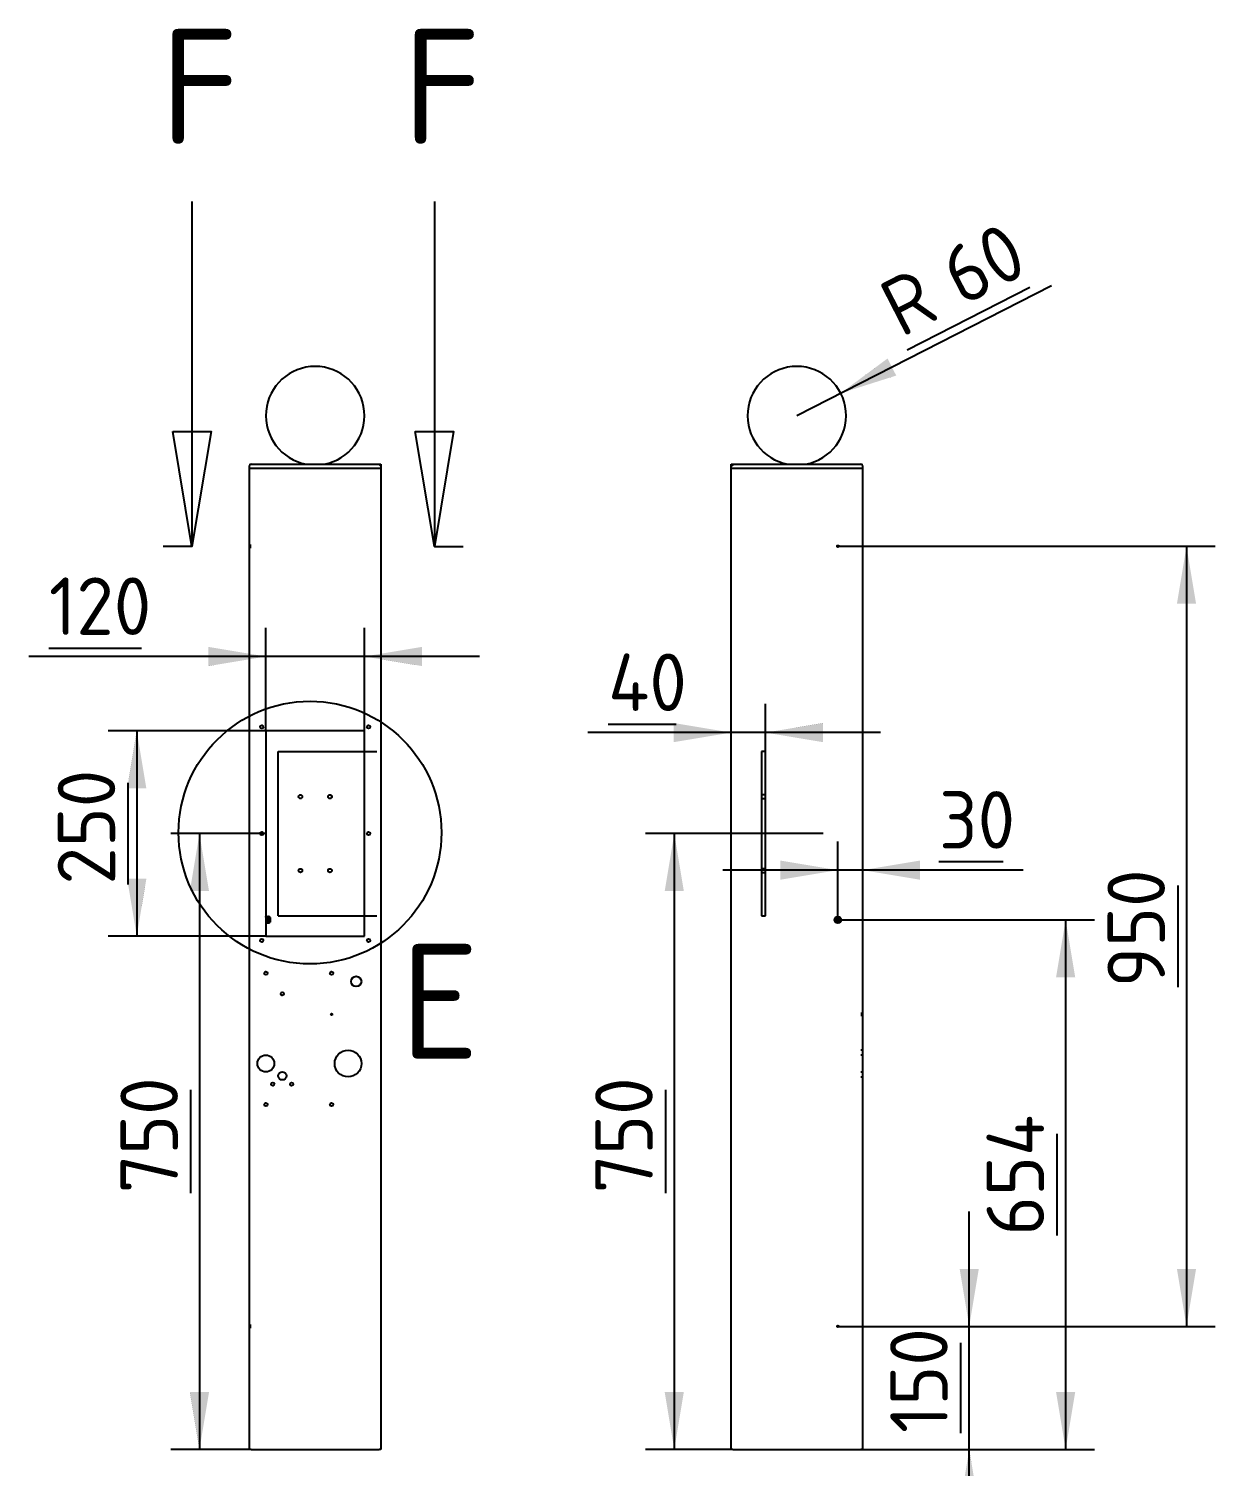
# Model space of a CAD drawing. Header units: millimetres. Extents: x 28 to 832, y 30 to 567.
# Drawn here: x 159.1 to 231.3, y 227.6 to 315.1 of the extents above; entities that cross this region are included whole.
import ezdxf
from ezdxf.enums import TextEntityAlignment as Align
from ezdxf.lldxf.tags import DXFTag

# ---------------------------------------------------------------- set-up
doc = ezdxf.new("R2010")
doc.units = ezdxf.units.MM
for name, color, linetype in [('Default', 7, 'Continuous'), ('M8-BOLZEN', 7, 'Continuous'), ('PFAHL', 7, 'Continuous')]:
    doc.layers.add(name, color=color, linetype=linetype)
doc.styles.add('SEACAD_seiso_ttf', font='seiso.ttf', dxfattribs={"height": 0.2})
tags = doc.linetypes.add('CENTER2', pattern=[1.125, 0.75, -0.125, 0.125, -0.125]).pattern_tags.tags
tags[10:11] = [DXFTag(74, 4), DXFTag(75, 0), DXFTag(340, '0'), DXFTag(46, 0.0), DXFTag(50, 0.0), DXFTag(44, 0.0), DXFTag(45, 0.0)]
tags[8:9] = [DXFTag(74, 4), DXFTag(75, 0), DXFTag(340, '0'), DXFTag(46, 0.0), DXFTag(50, 0.0), DXFTag(44, 0.0), DXFTag(45, 0.0)]
tags[6:7] = [DXFTag(74, 4), DXFTag(75, 0), DXFTag(340, '0'), DXFTag(46, 0.0), DXFTag(50, 0.0), DXFTag(44, 0.0), DXFTag(45, 0.0)]
tags[4:5] = [DXFTag(74, 4), DXFTag(75, 0), DXFTag(340, '0'), DXFTag(46, 0.0), DXFTag(50, 0.0), DXFTag(44, 0.0), DXFTag(45, 0.0)]
tags = doc.linetypes.add('HIDDEN2', pattern=[0.1875, 0.125, -0.0625]).pattern_tags.tags
tags[6:7] = [DXFTag(74, 4), DXFTag(75, 0), DXFTag(340, '0'), DXFTag(46, 0.0), DXFTag(50, 0.0), DXFTag(44, 0.0), DXFTag(45, 0.0)]
tags[4:5] = [DXFTag(74, 4), DXFTag(75, 0), DXFTag(340, '0'), DXFTag(46, 0.0), DXFTag(50, 0.0), DXFTag(44, 0.0), DXFTag(45, 0.0)]

# ---------------------------------------------------------------- blocks, each defined once
blk = doc.blocks.new('SEANNOT_GROUP29')
at = {"layer": 'Default', "color": 7, "linetype": 'CENTER2', "ltscale": 25.4}
blk.add_line((207.466, 266.112), (200.216, 266.112), dxfattribs=at)
blk = doc.blocks.new('SE43')
at = {"layer": 'M8-BOLZEN', "color": 7, "linetype": 'HIDDEN2', "ltscale": 25.4}
blk.add_line((208.515, 260.943), (208.541, 260.957), dxfattribs=at)
for radius in [0.2, 0.17, 0.165, 0.15]:
    blk.add_circle((208.366, 260.862), radius, dxfattribs=at)
blk.add_arc((208.366, 260.862), 0.2, 159.60003, 174.01297, dxfattribs=at)
for points, knots in [([(208.531, 260.823), (208.528, 260.805), (208.521, 260.786), (208.512, 260.77), (208.503, 260.753), (208.491, 260.738), (208.477, 260.725), (208.463, 260.712), (208.446, 260.701), (208.427, 260.693), (208.409, 260.685), (208.389, 260.68), (208.37, 260.679), (208.35, 260.677), (208.329, 260.679), (208.31, 260.684), (208.29, 260.689), (208.27, 260.698), (208.252, 260.709), (208.235, 260.721), (208.219, 260.736), (208.206, 260.753), (208.194, 260.769), (208.184, 260.788), (208.177, 260.808), (208.17, 260.829), (208.166, 260.852), (208.166, 260.874), (208.166, 260.877), (208.166, 260.88), (208.167, 260.883)], [0, 0, 0, 0, 0.101566, 0.101566, 0.101566, 0.203855, 0.203855, 0.203855, 0.310811, 0.310811, 0.310811, 0.417741, 0.417741, 0.417741, 0.525279, 0.525279, 0.525279, 0.63859, 0.63859, 0.63859, 0.751863, 0.751863, 0.751863, 0.864891, 0.864891, 0.864891, 0.984271, 0.984271, 0.984271, 1, 1, 1, 1]), ([(208.178, 260.931), (208.187, 260.952), (208.199, 260.971), (208.214, 260.987), (208.229, 261.004), (208.247, 261.017), (208.267, 261.028), (208.286, 261.038), (208.307, 261.045), (208.328, 261.048), (208.35, 261.051), (208.372, 261.051), (208.393, 261.046), (208.414, 261.042), (208.434, 261.034), (208.452, 261.023), (208.469, 261.012), (208.485, 260.999), (208.498, 260.983), (208.511, 260.967), (208.522, 260.949), (208.528, 260.929), (208.535, 260.91), (208.538, 260.89), (208.538, 260.87), (208.538, 260.854), (208.536, 260.838), (208.531, 260.823)], [0, 0, 0, 0, 0.11986, 0.11986, 0.11986, 0.238946, 0.238946, 0.238946, 0.355952, 0.355952, 0.355952, 0.473107, 0.473107, 0.473107, 0.586318, 0.586318, 0.586318, 0.696936, 0.696936, 0.696936, 0.807669, 0.807669, 0.807669, 0.914845, 0.914845, 0.914845, 1, 1, 1, 1]), ([(208.561, 260.831), (208.558, 260.813), (208.552, 260.796), (208.544, 260.78), (208.534, 260.76), (208.521, 260.741), (208.505, 260.725), (208.489, 260.71), (208.471, 260.698), (208.451, 260.688), (208.431, 260.679), (208.41, 260.674), (208.388, 260.672), (208.367, 260.669), (208.344, 260.671), (208.323, 260.677), (208.303, 260.682), (208.283, 260.691), (208.265, 260.703), (208.248, 260.714), (208.232, 260.729), (208.219, 260.746), (208.207, 260.763), (208.197, 260.782), (208.19, 260.803), (208.184, 260.822), (208.182, 260.843), (208.183, 260.864), (208.183, 260.885), (208.188, 260.905), (208.195, 260.924), (208.203, 260.943), (208.214, 260.961), (208.228, 260.977), (208.241, 260.992), (208.257, 261.005), (208.275, 261.015), (208.292, 261.024), (208.311, 261.031), (208.331, 261.034), (208.351, 261.038), (208.371, 261.038), (208.391, 261.034), (208.41, 261.031), (208.429, 261.024), (208.446, 261.015), (208.463, 261.005), (208.479, 260.992), (208.491, 260.978), (208.5, 260.967), (208.508, 260.955), (208.515, 260.943)], [0.0719775, 0.0719775, 0.0719775, 0.0719775, 0.1204386, 0.1204386, 0.1204386, 0.1807408, 0.1807408, 0.1807408, 0.239513, 0.239513, 0.239513, 0.2981509, 0.2981509, 0.2981509, 0.3568582, 0.3568582, 0.3568582, 0.4141729, 0.4141729, 0.4141729, 0.4712241, 0.4712241, 0.4712241, 0.5283327, 0.5283327, 0.5283327, 0.5841847, 0.5841847, 0.5841847, 0.6396453, 0.6396453, 0.6396453, 0.6951524, 0.6951524, 0.6951524, 0.7495378, 0.7495378, 0.7495378, 0.8034051, 0.8034051, 0.8034051, 0.8573094, 0.8573094, 0.8573094, 0.9102253, 0.9102253, 0.9102253, 0.962498, 0.962498, 0.962498, 1, 1, 1, 1])]:
    blk.add_open_spline(points, degree=3, knots=knots, dxfattribs=at)
at = {"layer": 'PFAHL', "color": 7, "linetype": 'Continuous', "ltscale": 25.4}
for p, q in [((201.866, 228.612), (201.866, 288.612)), ((201.866, 288.612), (209.766, 288.612)), ((201.866, 288.612), (201.966, 288.512)), ((209.866, 288.512), (209.866, 228.612)), ((201.966, 228.612), (201.866, 228.612)), ((201.966, 228.612), (209.766, 228.612)), ((209.866, 228.612), (209.766, 228.612))]:
    blk.add_line(p, q, dxfattribs=at)
at = {"layer": 'PFAHL', "color": 7, "linetype": 'HIDDEN2', "ltscale": 25.4}
for p, q in [((201.866, 288.362), (209.866, 288.362)), ((203.966, 271.112), (203.716, 271.112)), ((203.716, 271.112), (203.716, 261.112)), ((203.966, 261.112), (203.966, 271.112)), ((203.966, 268.474), (203.716, 268.474)), ((203.716, 268.249), (203.966, 268.249)), ((203.966, 263.974), (203.716, 263.974)), ((203.716, 263.749), (203.966, 263.749)), ((203.716, 261.112), (203.966, 261.112)), ((209.866, 255.162), (209.766, 255.162)), ((209.766, 255.062), (209.866, 255.062)), ((209.866, 252.924), (209.766, 252.924)), ((209.866, 252.624), (209.766, 252.624)), ((209.766, 251.599), (209.866, 251.599)), ((209.766, 251.299), (209.866, 251.299))]:
    blk.add_line(p, q, dxfattribs=at)
at = {"layer": 'PFAHL', "color": 7, "linetype": 'Continuous', "ltscale": 25.4}
for centre in [(208.366, 283.612), (208.366, 236.112)]:
    blk.add_circle(centre, 0.05, dxfattribs=at)
at = {"layer": 'PFAHL', "color": 7, "linetype": 'HIDDEN2', "ltscale": 25.4}
blk.add_circle((208.366, 260.862), 0.05, dxfattribs=at)
at = {"layer": 'PFAHL', "color": 7, "linetype": 'Continuous', "ltscale": 25.4}
for centre, radius, start, end in [((205.866, 291.562), 3, 280.47531, 259.52469), ((209.766, 288.512), 0.1, 0, 90)]:
    blk.add_arc(centre, radius, start, end, dxfattribs=at)
blk = doc.blocks.new('SE44')
at = {"layer": 'M8-BOLZEN', "color": 7, "linetype": 'Continuous', "ltscale": 25.4}
for p, q in [((173.545, 261.062), (173.543, 261.062)), ((173.575, 261.031), (173.545, 261.061)), ((173.604, 261.061), (173.574, 261.031)), ((173.607, 261.062), (173.605, 261.062)), ((173.638, 261.031), (173.608, 261.061)), ((173.667, 261.061), (173.637, 261.031)), ((173.67, 261.062), (173.667, 261.062)), ((173.7, 261.031), (173.67, 261.061)), ((173.729, 261.061), (173.699, 261.031)), ((173.732, 261.062), (173.73, 261.062)), ((173.763, 261.031), (173.733, 261.061)), ((173.743, 260.91), (173.743, 260.957)), ((173.773, 260.943), (173.743, 260.957)), ((173.766, 261.036), (173.762, 261.031)), ((173.793, 261.012), (173.769, 261.036)), ((173.793, 261.012), (173.793, 260.712)), ((173.543, 260.692), (173.573, 260.662)), ((173.573, 260.662), (173.576, 260.662)), ((173.576, 260.662), (173.606, 260.692)), ((173.605, 260.692), (173.635, 260.662)), ((173.636, 260.662), (173.638, 260.662)), ((173.639, 260.662), (173.669, 260.692)), ((173.668, 260.692), (173.698, 260.662)), ((173.698, 260.662), (173.701, 260.662)), ((173.701, 260.662), (173.731, 260.692)), ((173.73, 260.692), (173.751, 260.672)), ((173.753, 260.672), (173.793, 260.712))]:
    blk.add_line(p, q, dxfattribs=at)
for points, weights, knots in [([(173.573, 260.662), (173.573, 260.662), (173.573, 260.662), (173.568, 260.67), (173.562, 260.773), (173.557, 260.877), (173.552, 260.973), (173.547, 261.062), (173.542, 261.062)], [0.98405183602, 0.991484692563, 1, 0.866025403784, 1, 0.866025403784, 1, 0.874540711222, 0.98405183602], [0.18820822, 0.18820822, 0.18820822, 0.18894359, 0.18894359, 0.20051344, 0.20051344, 0.2120833, 0.2120833, 0.22291779, 0.22291779, 0.22291779]), ([(173.576, 260.662), (173.576, 260.662), (173.575, 260.662), (173.57, 260.67), (173.565, 260.773), (173.56, 260.877), (173.554, 260.973), (173.55, 261.062), (173.545, 261.062)], [0.98405183602, 0.991484692563, 1, 0.866025403784, 1, 0.866025403784, 1, 0.874540711222, 0.98405183602], [0.18541643, 0.18541643, 0.18541643, 0.18615181, 0.18615181, 0.19772184, 0.19772184, 0.20929187, 0.20929187, 0.22012652, 0.22012652, 0.22012652]), ([(173.605, 260.692), (173.605, 260.692), (173.605, 260.692), (173.6, 260.698), (173.595, 260.786), (173.59, 260.874), (173.584, 260.956), (173.58, 261.027), (173.575, 261.031)], [0.998260725809, 0.999124643545, 1, 0.866025403784, 1, 0.866025403784, 1, 0.881743531961, 0.97225189887], [0.18006914, 0.18006914, 0.18006914, 0.18014229, 0.18014229, 0.19133881, 0.19133881, 0.20253533, 0.20253533, 0.21241825, 0.21241825, 0.21241825]), ([(173.636, 260.662), (173.636, 260.662), (173.635, 260.662), (173.63, 260.67), (173.625, 260.773), (173.62, 260.877), (173.614, 260.973), (173.61, 261.062), (173.605, 261.062)], [0.98405183602, 0.991484692563, 1, 0.866025403784, 1, 0.866025403784, 1, 0.874540711222, 0.98405183602], [0.11878907, 0.11878907, 0.11878907, 0.11952444, 0.11952444, 0.1310943, 0.1310943, 0.14266416, 0.14266416, 0.15349864, 0.15349864, 0.15349864]), ([(173.638, 260.662), (173.638, 260.662), (173.638, 260.662), (173.633, 260.67), (173.627, 260.773), (173.622, 260.877), (173.617, 260.973), (173.612, 261.062), (173.607, 261.062)], [0.98405183602, 0.991484692563, 1, 0.866025403784, 1, 0.866025403784, 1, 0.874540711222, 0.98405183602], [0.11599624, 0.11599624, 0.11599624, 0.11673163, 0.11673163, 0.12830166, 0.12830166, 0.13987169, 0.13987169, 0.15070634, 0.15070634, 0.15070634]), ([(173.668, 260.692), (173.668, 260.692), (173.668, 260.692), (173.663, 260.698), (173.657, 260.786), (173.652, 260.874), (173.647, 260.956), (173.642, 261.027), (173.638, 261.031)], [0.997456652966, 0.998716021152, 1, 0.866025403784, 1, 0.866025403784, 1, 0.881360770665, 0.972839983704], [0.11285589, 0.11285589, 0.11285589, 0.11296319, 0.11296319, 0.12415971, 0.12415971, 0.13535623, 0.13535623, 0.14527114, 0.14527114, 0.14527114]), ([(173.698, 260.662), (173.698, 260.662), (173.698, 260.662), (173.693, 260.67), (173.687, 260.773), (173.682, 260.877), (173.677, 260.973), (173.672, 261.062), (173.667, 261.062)], [0.98405183602, 0.991484692563, 1, 0.866025403784, 1, 0.866025403784, 1, 0.874540711222, 0.98405183602], [0.04936992, 0.04936992, 0.04936992, 0.05010529, 0.05010529, 0.06167515, 0.06167515, 0.07324501, 0.07324501, 0.0840795, 0.0840795, 0.0840795]), ([(173.701, 260.662), (173.701, 260.662), (173.7, 260.662), (173.695, 260.67), (173.69, 260.773), (173.685, 260.877), (173.679, 260.973), (173.675, 261.062), (173.67, 261.062)], [0.98405183602, 0.991484692563, 1, 0.866025403784, 1, 0.866025403784, 1, 0.874540711222, 0.98405183602], [0.04657606, 0.04657606, 0.04657606, 0.04731144, 0.04731144, 0.05888147, 0.05888147, 0.0704515, 0.0704515, 0.08128615, 0.08128615, 0.08128615]), ([(173.73, 260.692), (173.73, 260.692), (173.73, 260.692), (173.725, 260.698), (173.72, 260.786), (173.715, 260.874), (173.709, 260.956), (173.705, 261.027), (173.7, 261.031)], [0.998130003236, 0.999058383636, 1, 0.866025403784, 1, 0.866025403784, 1, 0.881795112288, 0.9721729839], [0.0457054, 0.0457054, 0.0457054, 0.04578409, 0.04578409, 0.05698061, 0.05698061, 0.06817713, 0.06817713, 0.07805574, 0.07805574, 0.07805574]), ([(173.743, 260.91), (173.741, 260.944), (173.739, 260.973), (173.735, 261.062), (173.73, 261.062)], [0.940695071523, 0.955697965493, 1, 0.874540711222, 0.98405183602], [0, 0, 0, 0.00382586, 0.00382586, 0.01466035, 0.01466035, 0.01466035]), ([(173.743, 260.957), (173.742, 260.965), (173.742, 260.973), (173.737, 261.062), (173.732, 261.062)], [0.97824473069, 0.988057877858, 1, 0.874540711222, 0.98405183602], [0, 0, 0, 0.00103132, 0.00103132, 0.01186597, 0.01186597, 0.01186597]), ([(173.773, 260.945), (173.772, 260.951), (173.772, 260.956), (173.768, 261.025), (173.763, 261.031)], [0.980731263559, 0.989550631777, 1, 0.884721847991, 0.967825369911], [0.00012475, 0.00012475, 0.00012475, 0.00099803, 0.00099803, 0.01063204, 0.01063204, 0.01063204])]:
    blk.add_rational_spline(points, weights, degree=2, knots=knots, dxfattribs=at)
for points, knots in [([(173.743, 260.91), (173.743, 260.889), (173.744, 260.866), (173.745, 260.844), (173.745, 260.822), (173.746, 260.8), (173.746, 260.78), (173.747, 260.76), (173.747, 260.741), (173.748, 260.725), (173.748, 260.71), (173.749, 260.698), (173.75, 260.688), (173.75, 260.679), (173.751, 260.674), (173.751, 260.672), (173.751, 260.671), (173.752, 260.671), (173.752, 260.671)], [0, 0, 0, 0, 0.0602193, 0.0602193, 0.0602193, 0.1204386, 0.1204386, 0.1204386, 0.1807408, 0.1807408, 0.1807408, 0.239513, 0.239513, 0.239513, 0.2981509, 0.2981509, 0.2981509, 0.3185988, 0.3185988, 0.3185988, 0.3185988]), ([(173.767, 261.037), (173.768, 261.037), (173.768, 261.036), (173.768, 261.034), (173.769, 261.031), (173.769, 261.024), (173.77, 261.015), (173.77, 261.005), (173.771, 260.992), (173.772, 260.978), (173.772, 260.967), (173.772, 260.955), (173.773, 260.943)], [0.834451, 0.834451, 0.834451, 0.834451, 0.8573094, 0.8573094, 0.8573094, 0.9102253, 0.9102253, 0.9102253, 0.962498, 0.962498, 0.962498, 1, 1, 1, 1])]:
    blk.add_open_spline(points, degree=3, knots=knots, dxfattribs=at)
at = {"layer": 'PFAHL', "color": 7, "linetype": 'Continuous', "ltscale": 25.4}
for p, q in [((172.543, 228.612), (172.543, 288.512)), ((172.643, 288.612), (180.543, 288.612)), ((180.543, 288.612), (180.443, 288.512)), ((180.543, 288.612), (180.543, 228.612)), ((179.543, 272.362), (173.543, 272.362)), ((173.543, 272.362), (173.543, 259.862)), ((179.543, 259.862), (179.543, 272.362)), ((174.293, 271.112), (179.543, 271.112)), ((174.293, 261.112), (174.293, 271.112)), ((174.293, 261.112), (179.543, 261.112)), ((173.543, 259.862), (179.543, 259.862)), ((172.643, 228.612), (172.543, 228.612)), ((172.643, 228.612), (180.443, 228.612)), ((180.543, 228.612), (180.443, 228.612))]:
    blk.add_line(p, q, dxfattribs=at)
at = {"layer": 'PFAHL', "color": 7, "linetype": 'HIDDEN2', "ltscale": 25.4}
for p, q in [((172.543, 288.362), (180.543, 288.362)), ((172.643, 283.662), (172.543, 283.662)), ((172.543, 283.562), (172.643, 283.562)), ((179.543, 271.112), (180.293, 271.112)), ((179.543, 261.112), (180.293, 261.112)), ((172.643, 236.162), (172.543, 236.162)), ((172.543, 236.062), (172.643, 236.062))]:
    blk.add_line(p, q, dxfattribs=at)
at = {"layer": 'PFAHL', "color": 7, "linetype": 'Continuous', "ltscale": 25.4}
for centre, radius in [((173.293, 272.612), 0.1), ((179.793, 272.612), 0.1), ((175.643, 268.362), 0.113), ((177.443, 268.362), 0.113), ((173.293, 266.112), 0.1), ((179.793, 266.112), 0.1), ((175.643, 263.862), 0.113), ((177.443, 263.862), 0.113), ((173.293, 259.612), 0.1), ((179.793, 259.612), 0.1), ((179.043, 257.112), 0.312), ((177.543, 255.112), 0.05), ((173.543, 252.112), 0.512), ((178.543, 252.112), 0.813)]:
    blk.add_circle(centre, radius, dxfattribs=at)
at = {"layer": 'PFAHL', "color": 7, "linetype": 'HIDDEN2', "ltscale": 25.4}
for centre, radius in [((173.543, 257.612), 0.1), ((177.543, 257.612), 0.1), ((174.543, 256.362), 0.1), ((174.543, 251.362), 0.25), ((173.961, 250.862), 0.1), ((175.111, 250.862), 0.1), ((173.543, 249.612), 0.1), ((177.543, 249.612), 0.1)]:
    blk.add_circle(centre, radius, dxfattribs=at)
at = {"layer": 'PFAHL', "color": 7, "linetype": 'Continuous', "ltscale": 25.4}
for centre, radius, start, end in [((176.543, 291.562), 3, 280.47531, 259.52469), ((172.643, 288.512), 0.1, 90, 180)]:
    blk.add_arc(centre, radius, start, end, dxfattribs=at)
blk = doc.blocks.new('SE47')
at = {"color": 7, "linetype": 'Continuous', "ltscale": 25.4, "style": 'SEACAD_seiso_ttf'}
blk.add_text('E', height=7, dxfattribs=at).set_placement((181.737, 259.388), align=Align.TOP_LEFT)
blk = doc.blocks.new('SE46')
at = {"color": 7, "linetype": 'CENTER2', "ltscale": 25.4}
blk.add_circle((176.228, 266.175), 7.998, dxfattribs=at)
blk.add_blockref('SE47', (0, 0))
blk = doc.blocks.new('GDimGGroup102')
at = {"layer": 'Default', "linetype": 'Continuous', "ltscale": 25.4}
blk.add_hatch(color=136, dxfattribs=at).paths.add_polyline_path([(211.387, 295.041), (208.536, 292.928), (211.918, 294.003)])
at = {"layer": 'Default', "color": 7, "linetype": 'Continuous', "ltscale": 25.4}
for p, q in [((205.866, 291.562), (221.37, 299.494)), ((212.58, 295.577), (220.044, 299.396))]:
    blk.add_line(p, q, dxfattribs=at)
at = {"layer": 'Default', "color": 136, "linetype": 'Continuous', "lineweight": 20, "ltscale": 25.4, "const_width": 0.00025}
blk.add_lwpolyline([(211.387, 295.041), (208.536, 292.928), (211.918, 294.003), (211.387, 295.041)], close=True, dxfattribs=at)
at = {"layer": 'Default', "color": 7, "linetype": 'Continuous', "ltscale": 25.4, "style": 'SEACAD_seiso_ttf'}
for s, p in [('60', (214.334, 301.3)), ('R', (210.624, 299.402))]:
    blk.add_text(s, height=3.5, rotation=27.09369, dxfattribs=at).set_placement(p, align=Align.TOP_LEFT)
blk = doc.blocks.new('GDimGGroup103')
at = {"layer": 'Default', "linetype": 'Continuous', "ltscale": 25.4}
for points in [[(170.043, 277.482), (170.043, 276.315), (173.543, 276.898)], [(183.043, 277.482), (179.543, 276.898), (183.043, 276.315)]]:
    blk.add_hatch(color=136, dxfattribs=at).paths.add_polyline_path(points)
at = {"layer": 'Default', "color": 7, "linetype": 'Continuous', "ltscale": 25.4}
for p, q in [((173.543, 272.362), (173.543, 278.648)), ((179.543, 272.362), (179.543, 278.648)), ((186.543, 276.898), (159.105, 276.898)), ((160.33, 277.415), (165.978, 277.415))]:
    blk.add_line(p, q, dxfattribs=at)
at = {"layer": 'Default', "color": 136, "linetype": 'Continuous', "lineweight": 20, "ltscale": 25.4, "const_width": 0.00025}
for points in [[(170.043, 277.482), (173.543, 276.898), (170.043, 276.315), (170.043, 277.482)], [(183.043, 277.482), (179.543, 276.898), (183.043, 276.315), (183.043, 277.482)]]:
    blk.add_lwpolyline(points, close=True, dxfattribs=at)
at = {"layer": 'Default', "color": 7, "linetype": 'Continuous', "ltscale": 25.4, "style": 'SEACAD_seiso_ttf'}
blk.add_text('120', height=3.5, dxfattribs=at).set_placement((160.33, 281.711), align=Align.TOP_LEFT)
blk = doc.blocks.new('GDimGGroup104')
at = {"layer": 'Default', "linetype": 'Continuous', "ltscale": 25.4}
for points in [[(165.097, 268.862), (166.264, 268.862), (165.68, 272.362)], [(165.097, 263.362), (165.68, 259.862), (166.264, 263.362)]]:
    blk.add_hatch(color=136, dxfattribs=at).paths.add_polyline_path(points)
at = {"layer": 'Default', "color": 7, "linetype": 'Continuous', "ltscale": 25.4}
for p, q in [((173.543, 272.362), (163.93, 272.362)), ((165.68, 272.362), (165.68, 259.862)), ((165.163, 263.009), (165.163, 269.214)), ((173.543, 259.862), (163.93, 259.862))]:
    blk.add_line(p, q, dxfattribs=at)
at = {"layer": 'Default', "color": 136, "linetype": 'Continuous', "lineweight": 20, "ltscale": 25.4, "const_width": 0.00025}
for points in [[(165.097, 268.862), (165.68, 272.362), (166.264, 268.862), (165.097, 268.862)], [(165.097, 263.362), (165.68, 259.862), (166.264, 263.362), (165.097, 263.362)]]:
    blk.add_lwpolyline(points, close=True, dxfattribs=at)
at = {"layer": 'Default', "color": 7, "linetype": 'Continuous', "ltscale": 25.4, "style": 'SEACAD_seiso_ttf'}
blk.add_text('250', height=3.5, rotation=90, dxfattribs=at).set_placement((160.868, 263.009), align=Align.TOP_LEFT)
blk = doc.blocks.new('SE50')
at = {"color": 7, "linetype": 'Continuous', "ltscale": 25.4, "style": 'SEACAD_seiso_ttf'}
blk.add_text('F', height=7, dxfattribs=at).set_placement((181.893, 315.097), align=Align.TOP_LEFT)
blk = doc.blocks.new('SE51')
at = {"color": 7, "linetype": 'Continuous', "ltscale": 25.4, "style": 'SEACAD_seiso_ttf'}
blk.add_text('F', height=7, dxfattribs=at).set_placement((167.132, 315.097), align=Align.TOP_LEFT)
blk = doc.blocks.new('SE52')
at = {"color": 7, "linetype": 'Continuous', "ltscale": 25.4}
for points in [[(183.802, 304.597), (183.802, 283.597)], [(182.636, 290.597), (184.969, 290.597), (183.802, 283.597), (182.636, 290.597)]]:
    blk.add_lwpolyline(points, dxfattribs=at)
blk = doc.blocks.new('SE53')
at = {"color": 7, "linetype": 'Continuous', "ltscale": 25.4}
for points in [[(169.041, 304.597), (169.041, 283.597)], [(167.874, 290.597), (170.208, 290.597), (169.041, 283.597), (167.874, 290.597)]]:
    blk.add_lwpolyline(points, dxfattribs=at)
blk = doc.blocks.new('SE49')
at = {"layer": 'Default', "color": 7, "linetype": 'CENTER2', "ltscale": 25.4}
for p, q in [((169.041, 283.597), (167.291, 283.597)), ((183.802, 283.597), (185.552, 283.597))]:
    blk.add_line(p, q, dxfattribs=at)
at = {"layer": 'Default', "color": 7, "linetype": 'CENTER2', "ltscale": 25.4, "const_width": 0.0005}
blk.add_lwpolyline([(183.802, 283.597), (169.041, 283.597)], dxfattribs=at)
at = {"layer": 'Default'}
for name in ['SE51', 'SE50', 'SE53', 'SE52']:
    blk.add_blockref(name, (0, 0), dxfattribs=at)
blk = doc.blocks.new('GDimGGroup107')
at = {"layer": 'Default', "linetype": 'Continuous', "ltscale": 25.4}
for points in [[(198.366, 272.848), (198.366, 271.682), (201.866, 272.265)], [(207.466, 272.848), (203.966, 272.265), (207.466, 271.682)]]:
    blk.add_hatch(color=136, dxfattribs=at).paths.add_polyline_path(points)
at = {"layer": 'Default', "color": 7, "linetype": 'Continuous', "ltscale": 25.4}
for p, q in [((203.966, 271.112), (203.966, 274.015)), ((210.966, 272.265), (193.152, 272.265)), ((194.377, 272.782), (198.513, 272.782))]:
    blk.add_line(p, q, dxfattribs=at)
at = {"layer": 'Default', "color": 136, "linetype": 'Continuous', "lineweight": 20, "ltscale": 25.4, "const_width": 0.00025}
for points in [[(198.366, 272.848), (201.866, 272.265), (198.366, 271.682), (198.366, 272.848)], [(207.466, 272.848), (203.966, 272.265), (207.466, 271.682), (207.466, 272.848)]]:
    blk.add_lwpolyline(points, close=True, dxfattribs=at)
at = {"layer": 'Default', "color": 7, "linetype": 'Continuous', "ltscale": 25.4, "style": 'SEACAD_seiso_ttf'}
blk.add_text('40', height=3.5, dxfattribs=at).set_placement((194.377, 277.077), align=Align.TOP_LEFT)
blk = doc.blocks.new('GDimGGroup108')
at = {"layer": 'Default', "linetype": 'Continuous', "ltscale": 25.4}
for points in [[(197.821, 262.612), (198.988, 262.612), (198.404, 266.112)], [(197.821, 232.112), (198.404, 228.612), (198.988, 232.112)]]:
    blk.add_hatch(color=136, dxfattribs=at).paths.add_polyline_path(points)
at = {"layer": 'Default', "color": 7, "linetype": 'Continuous', "ltscale": 25.4}
for p, q in [((203.716, 266.112), (196.654, 266.112)), ((198.404, 266.112), (198.404, 228.612)), ((197.887, 244.22), (197.887, 250.504)), ((201.966, 228.612), (196.654, 228.612))]:
    blk.add_line(p, q, dxfattribs=at)
at = {"layer": 'Default', "color": 136, "linetype": 'Continuous', "lineweight": 20, "ltscale": 25.4, "const_width": 0.00025}
for points in [[(197.821, 262.612), (198.404, 266.112), (198.988, 262.612), (197.821, 262.612)], [(197.821, 232.112), (198.404, 228.612), (198.988, 232.112), (197.821, 232.112)]]:
    blk.add_lwpolyline(points, close=True, dxfattribs=at)
at = {"layer": 'Default', "color": 7, "linetype": 'Continuous', "ltscale": 25.4, "style": 'SEACAD_seiso_ttf'}
blk.add_text('750', height=3.5, rotation=90, dxfattribs=at).set_placement((193.592, 244.22), align=Align.TOP_LEFT)
blk = doc.blocks.new('GDimGGroup109')
at = {"layer": 'Default', "linetype": 'Continuous', "ltscale": 25.4}
for points in [[(168.914, 262.612), (170.081, 262.612), (169.497, 266.112)], [(168.914, 232.112), (169.497, 228.612), (170.081, 232.112)]]:
    blk.add_hatch(color=136, dxfattribs=at).paths.add_polyline_path(points)
at = {"layer": 'Default', "color": 7, "linetype": 'Continuous', "ltscale": 25.4}
for p, q in [((173.543, 266.112), (167.747, 266.112)), ((169.497, 266.112), (169.497, 228.612)), ((168.98, 244.22), (168.98, 250.504)), ((172.643, 228.612), (167.747, 228.612))]:
    blk.add_line(p, q, dxfattribs=at)
at = {"layer": 'Default', "color": 136, "linetype": 'Continuous', "lineweight": 20, "ltscale": 25.4, "const_width": 0.00025}
for points in [[(168.914, 262.612), (169.497, 266.112), (170.081, 262.612), (168.914, 262.612)], [(168.914, 232.112), (169.497, 228.612), (170.081, 232.112), (168.914, 232.112)]]:
    blk.add_lwpolyline(points, close=True, dxfattribs=at)
at = {"layer": 'Default', "color": 7, "linetype": 'Continuous', "ltscale": 25.4, "style": 'SEACAD_seiso_ttf'}
blk.add_text('750', height=3.5, rotation=90, dxfattribs=at).set_placement((164.685, 244.22), align=Align.TOP_LEFT)
blk = doc.blocks.new('GDimGGroup110')
at = {"layer": 'Default', "linetype": 'Continuous', "ltscale": 25.4}
for points in [[(216.946, 239.612), (215.779, 239.612), (216.362, 236.112)], [(216.946, 225.112), (216.362, 228.612), (215.779, 225.112)]]:
    blk.add_hatch(color=136, dxfattribs=at).paths.add_polyline_path(points)
at = {"layer": 'Default', "color": 7, "linetype": 'Continuous', "ltscale": 25.4}
for p, q in [((216.362, 221.612), (216.362, 243.112)), ((208.366, 236.112), (218.112, 236.112)), ((215.845, 229.617), (215.845, 235.106)), ((205.866, 228.612), (218.112, 228.612))]:
    blk.add_line(p, q, dxfattribs=at)
at = {"layer": 'Default', "color": 136, "linetype": 'Continuous', "lineweight": 20, "ltscale": 25.4, "const_width": 0.00025}
for points in [[(216.946, 239.612), (216.362, 236.112), (215.779, 239.612), (216.946, 239.612)], [(216.946, 225.112), (216.362, 228.612), (215.779, 225.112), (216.946, 225.112)]]:
    blk.add_lwpolyline(points, close=True, dxfattribs=at)
at = {"layer": 'Default', "color": 7, "linetype": 'Continuous', "ltscale": 25.4, "style": 'SEACAD_seiso_ttf'}
blk.add_text('150', height=3.5, rotation=90, dxfattribs=at).set_placement((211.55, 229.617), align=Align.TOP_LEFT)
blk = doc.blocks.new('GDimGGroup111')
at = {"layer": 'Default', "linetype": 'Continuous', "ltscale": 25.4}
for points in [[(230.173, 280.112), (229.59, 283.612), (229.007, 280.112)], [(230.173, 239.612), (229.007, 239.612), (229.59, 236.112)]]:
    blk.add_hatch(color=136, dxfattribs=at).paths.add_polyline_path(points)
at = {"layer": 'Default', "color": 7, "linetype": 'Continuous', "ltscale": 25.4}
for p, q in [((208.366, 283.612), (231.34, 283.612)), ((229.59, 283.612), (229.59, 236.112)), ((229.073, 256.759), (229.073, 262.964)), ((208.366, 236.112), (231.34, 236.112))]:
    blk.add_line(p, q, dxfattribs=at)
at = {"layer": 'Default', "color": 136, "linetype": 'Continuous', "lineweight": 20, "ltscale": 25.4, "const_width": 0.00025}
for points in [[(230.173, 280.112), (229.59, 283.612), (229.007, 280.112), (230.173, 280.112)], [(230.173, 239.612), (229.59, 236.112), (229.007, 239.612), (230.173, 239.612)]]:
    blk.add_lwpolyline(points, close=True, dxfattribs=at)
at = {"layer": 'Default', "color": 7, "linetype": 'Continuous', "ltscale": 25.4, "style": 'SEACAD_seiso_ttf'}
blk.add_text('950', height=3.5, rotation=90, dxfattribs=at).set_placement((224.778, 256.759), align=Align.TOP_LEFT)
blk = doc.blocks.new('GDimGGroup112')
at = {"layer": 'Default', "linetype": 'Continuous', "ltscale": 25.4}
for points in [[(222.815, 257.362), (222.232, 260.862), (221.648, 257.362)], [(222.815, 232.112), (221.648, 232.112), (222.232, 228.612)]]:
    blk.add_hatch(color=136, dxfattribs=at).paths.add_polyline_path(points)
at = {"layer": 'Default', "color": 7, "linetype": 'Continuous', "ltscale": 25.4}
for p, q in [((208.366, 260.862), (223.982, 260.862)), ((222.232, 260.862), (222.232, 228.612)), ((221.715, 241.634), (221.715, 247.839)), ((209.766, 228.612), (223.982, 228.612))]:
    blk.add_line(p, q, dxfattribs=at)
at = {"layer": 'Default', "color": 136, "linetype": 'Continuous', "lineweight": 20, "ltscale": 25.4, "const_width": 0.00025}
for points in [[(222.815, 257.362), (222.232, 260.862), (221.648, 257.362), (222.815, 257.362)], [(222.815, 232.112), (222.232, 228.612), (221.648, 232.112), (222.815, 232.112)]]:
    blk.add_lwpolyline(points, close=True, dxfattribs=at)
at = {"layer": 'Default', "color": 7, "linetype": 'Continuous', "ltscale": 25.4, "style": 'SEACAD_seiso_ttf'}
blk.add_text('654', height=3.5, rotation=90, dxfattribs=at).set_placement((217.419, 241.634), align=Align.TOP_LEFT)
blk = doc.blocks.new('GDimGGroup113')
at = {"layer": 'Default', "linetype": 'Continuous', "ltscale": 25.4}
for points in [[(204.866, 263.306), (208.366, 263.89), (204.866, 264.473)], [(213.366, 263.306), (213.366, 264.473), (209.866, 263.89)]]:
    blk.add_hatch(color=136, dxfattribs=at).paths.add_polyline_path(points)
at = {"layer": 'Default', "color": 7, "linetype": 'Continuous', "ltscale": 25.4}
for p, q in [((208.366, 260.862), (208.366, 265.64)), ((214.521, 264.407), (218.419, 264.407)), ((219.644, 263.89), (201.366, 263.89))]:
    blk.add_line(p, q, dxfattribs=at)
at = {"layer": 'Default', "color": 136, "linetype": 'Continuous', "lineweight": 20, "ltscale": 25.4, "const_width": 0.00025}
for points in [[(204.866, 263.306), (208.366, 263.89), (204.866, 264.473), (204.866, 263.306)], [(213.366, 263.306), (209.866, 263.89), (213.366, 264.473), (213.366, 263.306)]]:
    blk.add_lwpolyline(points, close=True, dxfattribs=at)
at = {"layer": 'Default', "color": 7, "linetype": 'Continuous', "ltscale": 25.4, "style": 'SEACAD_seiso_ttf'}
blk.add_text('30', height=3.5, dxfattribs=at).set_placement((214.521, 268.702), align=Align.TOP_LEFT)

msp = doc.modelspace()

# ---------------------------------------------------------------- block references
msp.add_blockref('SE46', (0, 0))
at = {"layer": 'Default'}
for name in ['SE49', 'GDimGGroup102', 'SE44', 'SE43', 'GDimGGroup111', 'GDimGGroup103', 'GDimGGroup107', 'GDimGGroup104', 'GDimGGroup113', 'GDimGGroup109', 'GDimGGroup108', 'SEANNOT_GROUP29', 'GDimGGroup112', 'GDimGGroup110']:
    msp.add_blockref(name, (0, 0), dxfattribs=at)

doc.saveas('drawing.dxf')
